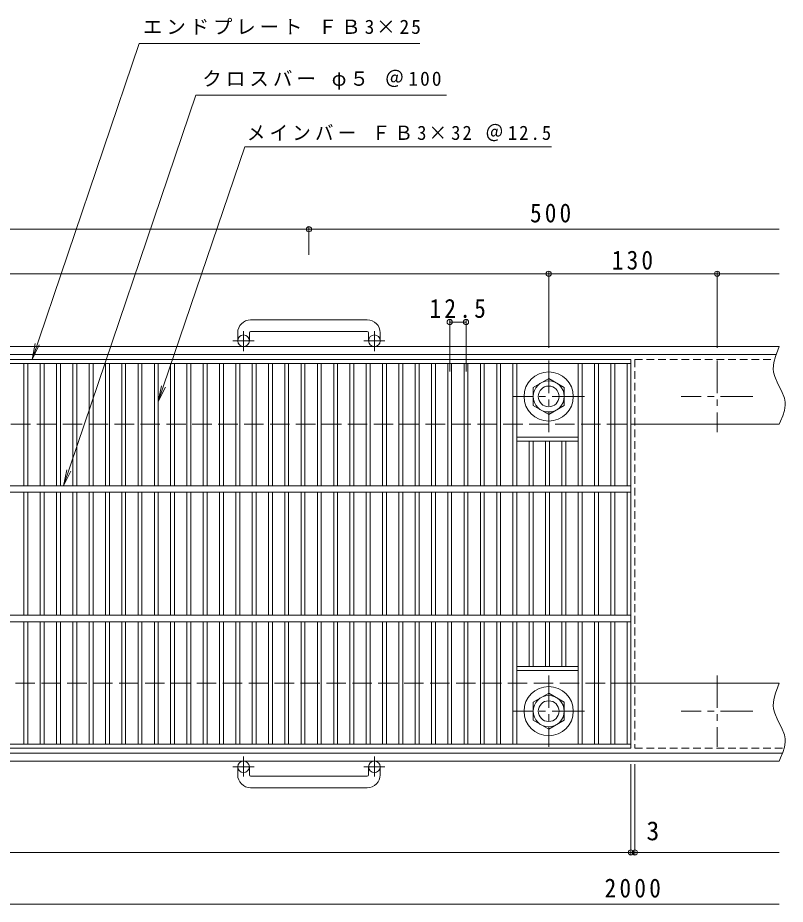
# Model space of a CAD drawing. Units: millimetres at full size, sheet at 1:5; details may follow other scales. Extents: x -906 to 921, y -687 to 656.
# Drawn here: x -313 to 279, y -29 to 656 of the extents above; entities that cross this region are included whole.
import ezdxf
from ezdxf.enums import TextEntityAlignment as Align

# ---------------------------------------------------------------- set-up
doc = ezdxf.new("R2010")
doc.units = ezdxf.units.MM
doc.header["$LTSCALE"] = 5
doc.header["$PDMODE"] = 32
doc.header["$PDSIZE"] = 4
for name, pattern in [('CHAIN1', [8, 5, -1, 1, -1]), ('DASHED1', [1.8, 1.2, -0.6]), ('DASHED3', [4, 3, -1])]:
    doc.linetypes.add(name, pattern=pattern)
for name, color, linetype, lineweight in [('A-1_ピット', 2, 'Continuous', 9), ('A-2_蓋', 3, 'Continuous', 9), ('A-4_寸法', 7, 'Continuous', 9)]:
    doc.layers.add(name, color=color, linetype=linetype, lineweight=lineweight)
doc.styles.add('ＭＳ ゴシック', font='')
doc.styles.get('ＭＳ ゴシック').set_extended_font_data('MS Gothic')

msp = doc.modelspace()

# ---------------------------------------------------------------- linework, layer by layer
at = {"layer": 'A-1_ピット'}
for p, q in [((-43.185, 422.364), (-133.185, 422.364)), ((-143.185, 412.366), (-143.185, 406.266)), ((-134.185, 412.366), (-134.185, 406.266)), ((-133.186, 413.364), (-43.185, 413.364)), ((-42.185, 412.365), (-42.185, 406.265)), ((-33.185, 412.365), (-33.185, 406.265)), ((274.729, 401.765), (-838.186, 401.765)), ((272.444, 395.764), (-838.186, 395.764)), ((274.729, 341.764), (160.315, 341.764)), ((274.729, 141.764), (160.315, 141.764)), ((277.273, 87.764), (-838.186, 87.764)), ((274.729, 81.764), (-838.186, 81.764)), ((-143.185, 71.164), (-143.185, 77.264)), ((-134.185, 71.164), (-134.185, 77.264)), ((-42.185, 71.164), (-42.185, 77.264)), ((-33.185, 71.164), (-33.185, 77.264)), ((-133.186, 70.164), (-43.185, 70.164)), ((-43.185, 61.164), (-133.185, 61.164))]:
    msp.add_line(p, q, dxfattribs=at)
at = {"layer": 'A-1_ピット', "linetype": 'CHAIN1'}
for p, q in [((-138.686, 398.159), (-138.686, 413.756)), ((-37.685, 398.157), (-37.685, 413.754)), ((-130.522, 406.266), (-146.93, 406.266)), ((-29.522, 406.265), (-45.93, 406.265)), ((96.816, 390.901), (96.816, 335.628)), ((226.816, 390.901), (226.816, 335.628)), ((124.452, 363.264), (69.179, 363.264)), ((254.452, 363.264), (199.179, 363.264)), ((96.816, 147.901), (96.816, 92.627)), ((226.816, 147.901), (226.816, 92.627)), ((124.452, 120.264), (69.179, 120.264)), ((254.452, 120.264), (199.179, 120.264)), ((-138.686, 85.371), (-138.686, 69.774)), ((-37.685, 85.371), (-37.685, 69.774)), ((-130.522, 77.264), (-146.93, 77.264)), ((-29.522, 77.264), (-45.93, 77.264))]:
    msp.add_line(p, q, dxfattribs=at)
at = {"layer": 'A-1_ピット', "linetype": 'DASHED3'}
for p, q in [((-838.186, 341.764), (160.315, 341.764)), ((160.315, 141.764), (-838.186, 141.764))]:
    msp.add_line(p, q, dxfattribs=at)
at = {"layer": 'A-1_ピット'}
for points in [[(274.729, 401.765), (273.611, 398.97), (271.86, 394.163), (270.603, 389.391), (270.15, 384.675), (270.379, 381.975), (271.212, 378.7), (273.634, 373.126), (276.455, 367.591), (278.692, 362.033), (279.333, 358.774), (279.383, 356.442), (278.768, 352.381), (277.485, 348.282), (275.795, 344.16), (274.729, 341.764)], [(274.729, 141.764), (273.611, 138.969), (271.86, 134.162), (270.603, 129.39), (270.15, 124.675), (270.379, 121.975), (271.212, 118.699), (273.634, 113.126), (276.455, 107.591), (278.692, 102.033), (279.333, 98.774), (279.383, 96.441), (278.768, 92.38), (277.485, 88.282), (275.795, 84.159), (274.729, 81.764)]]:
    msp.add_lwpolyline(points, dxfattribs=at)
for points in [[(108.816, 370.192), (108.816, 356.336), (96.816, 349.407), (84.815, 356.336), (84.815, 370.192), (96.816, 377.121)], [(108.816, 113.336), (108.816, 127.193), (96.816, 134.121), (84.815, 127.193), (84.815, 113.336), (96.816, 106.408)]]:
    msp.add_lwpolyline(points, close=True, dxfattribs=at)
for centre, radius in [((-138.686, 406.266), 4.5), ((-37.685, 406.265), 4.5), ((96.816, 363.264), 19), ((96.816, 363.264), 12), ((96.816, 363.264), 8), ((96.816, 120.264), 19), ((96.816, 120.264), 12), ((96.816, 120.264), 8), ((-138.686, 77.264), 4.5), ((-37.685, 77.264), 4.5)]:
    msp.add_circle(centre, radius, dxfattribs=at)
for centre, radius, start, end in [((-133.185, 412.366), 10, 90, 180), ((-43.185, 412.365), 10, 0, 90), ((-133.186, 412.366), 1, 90, 180), ((-43.185, 412.365), 1, 0, 90), ((-133.185, 71.164), 10, 180, 270), ((-133.186, 71.164), 1, 180, 270), ((-43.185, 71.164), 10, 270, 0), ((-43.185, 71.164), 1, 270, 0)]:
    msp.add_arc(centre, radius, start, end, dxfattribs=at)
at = {"layer": 'A-2_蓋'}
for p, q in [((-836.686, 391.765), (160.315, 391.765)), ((160.315, 391.765), (160.315, 91.765)), ((-836.686, 388.766), (160.315, 388.766)), ((-308.131, 388.766), (-308.131, 294.265)), ((-305.131, 388.766), (-305.131, 294.265)), ((-295.551, 388.766), (-295.551, 294.265)), ((-292.55, 388.766), (-292.55, 294.265)), ((-282.971, 388.766), (-282.971, 294.265)), ((-279.97, 388.766), (-279.97, 294.265)), ((-270.39, 388.766), (-270.39, 294.265)), ((-267.39, 388.766), (-267.39, 294.265)), ((-257.81, 388.766), (-257.81, 294.265)), ((-254.809, 388.766), (-254.809, 294.265)), ((-245.229, 388.766), (-245.229, 294.265)), ((-242.229, 388.766), (-242.229, 294.265)), ((-232.649, 388.766), (-232.649, 294.265)), ((-229.648, 388.766), (-229.648, 294.265)), ((-220.068, 388.766), (-220.068, 294.265)), ((-217.068, 388.766), (-217.068, 294.265)), ((-207.488, 388.766), (-207.488, 294.265)), ((-204.487, 388.766), (-204.487, 294.265)), ((-194.907, 388.766), (-194.907, 294.265)), ((-191.907, 388.766), (-191.907, 294.265)), ((-182.327, 388.766), (-182.327, 294.265)), ((-179.326, 388.766), (-179.326, 294.265)), ((-169.746, 388.766), (-169.746, 294.265)), ((-166.746, 388.766), (-166.746, 294.265)), ((-157.166, 388.766), (-157.166, 294.265)), ((-154.165, 388.766), (-154.165, 294.265)), ((-144.586, 388.766), (-144.586, 294.265)), ((-141.585, 388.766), (-141.585, 294.265)), ((-132.005, 388.766), (-132.005, 294.265)), ((-129.004, 388.766), (-129.004, 294.265)), ((-119.425, 388.766), (-119.425, 294.265)), ((-116.424, 388.766), (-116.424, 294.265)), ((-106.844, 388.766), (-106.844, 294.265)), ((-103.844, 388.766), (-103.844, 294.265)), ((-94.264, 388.766), (-94.264, 294.265)), ((-91.263, 388.766), (-91.263, 294.265)), ((-81.683, 388.766), (-81.683, 294.265)), ((-78.683, 388.766), (-78.683, 294.265)), ((-69.103, 388.766), (-69.103, 294.265)), ((-66.102, 388.766), (-66.102, 294.265)), ((-56.522, 388.766), (-56.522, 294.265)), ((-53.522, 388.766), (-53.522, 294.265)), ((-43.942, 388.766), (-43.942, 294.265)), ((-40.941, 388.766), (-40.941, 294.265)), ((-31.361, 388.766), (-31.361, 294.265)), ((-28.361, 388.766), (-28.361, 294.265)), ((-18.781, 388.766), (-18.781, 294.265)), ((-15.78, 388.766), (-15.78, 294.265)), ((-6.224, 388.766), (-6.224, 294.265)), ((-3.224, 388.766), (-3.224, 294.265)), ((6.355, 388.766), (6.355, 294.265)), ((9.356, 388.766), (9.356, 294.265)), ((18.935, 388.766), (18.935, 294.265)), ((21.936, 388.766), (21.936, 294.265)), ((31.515, 388.766), (31.515, 294.265)), ((34.516, 388.766), (34.516, 294.265)), ((44.095, 388.766), (44.095, 294.265)), ((47.095, 388.766), (47.095, 294.265)), ((56.675, 388.766), (56.675, 294.265)), ((59.675, 388.766), (59.675, 294.265)), ((69.255, 388.766), (69.255, 294.265)), ((72.255, 388.766), (72.255, 294.265)), ((119.576, 388.766), (119.576, 294.265)), ((122.576, 388.766), (122.576, 294.265)), ((132.156, 388.766), (132.156, 294.265)), ((135.156, 388.766), (135.156, 294.265)), ((144.735, 388.766), (144.735, 294.265)), ((147.736, 388.766), (147.736, 294.265)), ((157.315, 388.766), (157.315, 294.265)), ((119.576, 331.765), (72.255, 331.765)), ((72.255, 328.765), (119.576, 328.765)), ((81.836, 294.265), (81.836, 328.765)), ((84.836, 294.265), (84.836, 328.765)), ((94.416, 294.265), (94.416, 328.765)), ((97.416, 294.265), (97.416, 328.765)), ((106.996, 294.265), (106.996, 328.765)), ((109.996, 294.265), (109.996, 328.765)), ((-836.686, 294.265), (160.315, 294.265)), ((-836.686, 289.265), (160.315, 289.265)), ((-308.131, 289.265), (-308.131, 194.265)), ((-305.131, 289.265), (-305.131, 194.265)), ((-295.551, 289.265), (-295.551, 194.265)), ((-292.55, 289.265), (-292.55, 194.265)), ((-282.971, 289.265), (-282.971, 194.265)), ((-279.97, 289.265), (-279.97, 194.265)), ((-270.39, 289.265), (-270.39, 194.265)), ((-267.39, 289.265), (-267.39, 194.265)), ((-257.81, 289.265), (-257.81, 194.265)), ((-254.809, 289.265), (-254.809, 194.265)), ((-245.229, 289.265), (-245.229, 194.265)), ((-242.229, 289.265), (-242.229, 194.265)), ((-232.649, 289.265), (-232.649, 194.265)), ((-229.648, 289.265), (-229.648, 194.265)), ((-220.068, 289.265), (-220.068, 194.265)), ((-217.068, 289.265), (-217.068, 194.265)), ((-207.488, 289.265), (-207.488, 194.265)), ((-204.487, 289.265), (-204.487, 194.265)), ((-194.907, 289.265), (-194.907, 194.265)), ((-191.907, 289.265), (-191.907, 194.265)), ((-182.327, 289.265), (-182.327, 194.265)), ((-179.326, 289.265), (-179.326, 194.265)), ((-169.746, 289.265), (-169.746, 194.265)), ((-166.746, 289.265), (-166.746, 194.265)), ((-157.166, 289.265), (-157.166, 194.265)), ((-154.165, 289.265), (-154.165, 194.265)), ((-144.586, 289.265), (-144.586, 194.265)), ((-141.585, 289.265), (-141.585, 194.265)), ((-132.005, 289.265), (-132.005, 194.265)), ((-129.004, 289.265), (-129.004, 194.265)), ((-119.425, 289.265), (-119.425, 194.265)), ((-116.424, 289.265), (-116.424, 194.265)), ((-106.844, 289.265), (-106.844, 194.265)), ((-103.844, 289.265), (-103.844, 194.265)), ((-94.264, 289.265), (-94.264, 194.265)), ((-91.263, 289.265), (-91.263, 194.265)), ((-81.683, 289.265), (-81.683, 194.265)), ((-78.683, 289.265), (-78.683, 194.265)), ((-69.103, 289.265), (-69.103, 194.265)), ((-66.102, 289.265), (-66.102, 194.265)), ((-56.522, 289.265), (-56.522, 194.265)), ((-53.522, 289.265), (-53.522, 194.265)), ((-43.942, 289.265), (-43.942, 194.265)), ((-40.941, 289.265), (-40.941, 194.265)), ((-31.361, 289.265), (-31.361, 194.265)), ((-28.361, 289.265), (-28.361, 194.265)), ((-18.781, 289.265), (-18.781, 194.265)), ((-15.78, 289.265), (-15.78, 194.265)), ((-6.224, 289.265), (-6.224, 194.265)), ((-3.224, 289.265), (-3.224, 194.265)), ((6.355, 289.265), (6.355, 194.265)), ((9.356, 289.265), (9.356, 194.265)), ((18.935, 289.265), (18.935, 194.265)), ((21.936, 289.265), (21.936, 194.265)), ((31.515, 289.265), (31.515, 194.265)), ((34.516, 289.265), (34.516, 194.265)), ((44.095, 289.265), (44.095, 194.265)), ((47.095, 289.265), (47.095, 194.265)), ((56.675, 289.265), (56.675, 194.265)), ((59.675, 289.265), (59.675, 194.265)), ((69.255, 289.265), (69.255, 194.265)), ((72.255, 289.265), (72.255, 194.265)), ((81.836, 194.265), (81.836, 289.265)), ((84.836, 194.265), (84.836, 289.265)), ((94.416, 194.265), (94.416, 289.265)), ((97.416, 194.265), (97.416, 289.265)), ((106.996, 194.265), (106.996, 289.265)), ((109.996, 194.265), (109.996, 289.265)), ((119.576, 289.265), (119.576, 194.265)), ((122.576, 289.265), (122.576, 194.265)), ((132.156, 289.265), (132.156, 194.265)), ((135.156, 289.265), (135.156, 194.265)), ((144.735, 289.265), (144.735, 194.265)), ((147.736, 289.265), (147.736, 194.265)), ((157.315, 289.265), (157.315, 194.265)), ((-836.686, 194.265), (160.315, 194.265)), ((-836.686, 189.265), (160.315, 189.265)), ((-308.131, 189.265), (-308.131, 94.765)), ((-305.131, 189.265), (-305.131, 94.765)), ((-295.551, 189.265), (-295.551, 94.765)), ((-292.55, 189.265), (-292.55, 94.765)), ((-282.971, 189.265), (-282.971, 94.765)), ((-279.97, 189.265), (-279.97, 94.765)), ((-270.39, 189.265), (-270.39, 94.765)), ((-267.39, 189.265), (-267.39, 94.765)), ((-257.81, 189.265), (-257.81, 94.765)), ((-254.809, 189.265), (-254.809, 94.765)), ((-245.229, 189.265), (-245.229, 94.765)), ((-242.229, 189.265), (-242.229, 94.765)), ((-232.649, 189.265), (-232.649, 94.765)), ((-229.648, 189.265), (-229.648, 94.765)), ((-220.068, 189.265), (-220.068, 94.765)), ((-217.068, 189.265), (-217.068, 94.765)), ((-207.488, 189.265), (-207.488, 94.765)), ((-204.487, 189.265), (-204.487, 94.765)), ((-194.907, 189.265), (-194.907, 94.765)), ((-191.907, 189.265), (-191.907, 94.765)), ((-182.327, 189.265), (-182.327, 94.765)), ((-179.326, 189.265), (-179.326, 94.765)), ((-169.746, 189.265), (-169.746, 94.765)), ((-166.746, 189.265), (-166.746, 94.765)), ((-157.166, 189.265), (-157.166, 94.765)), ((-154.165, 189.265), (-154.165, 94.765)), ((-144.586, 189.265), (-144.586, 94.765)), ((-141.585, 189.265), (-141.585, 94.765)), ((-132.005, 189.265), (-132.005, 94.765)), ((-129.004, 189.265), (-129.004, 94.765)), ((-119.425, 189.265), (-119.425, 94.765)), ((-116.424, 189.265), (-116.424, 94.765)), ((-106.844, 189.265), (-106.844, 94.765)), ((-103.844, 189.265), (-103.844, 94.765)), ((-94.264, 189.265), (-94.264, 94.765)), ((-91.263, 189.265), (-91.263, 94.765)), ((-81.683, 189.265), (-81.683, 94.765)), ((-78.683, 189.265), (-78.683, 94.765)), ((-69.103, 189.265), (-69.103, 94.765)), ((-66.102, 189.265), (-66.102, 94.765)), ((-56.522, 189.265), (-56.522, 94.765)), ((-53.522, 189.265), (-53.522, 94.765)), ((-43.942, 189.265), (-43.942, 94.765)), ((-40.941, 189.265), (-40.941, 94.765)), ((-31.361, 189.265), (-31.361, 94.765)), ((-28.361, 189.265), (-28.361, 94.765)), ((-18.781, 189.265), (-18.781, 94.765)), ((-15.78, 189.265), (-15.78, 94.765)), ((-6.224, 189.265), (-6.224, 94.765)), ((-3.224, 189.265), (-3.224, 94.765)), ((6.355, 189.265), (6.355, 94.765)), ((9.356, 189.265), (9.356, 94.765)), ((18.935, 189.265), (18.935, 94.765)), ((21.936, 189.265), (21.936, 94.765)), ((31.515, 189.265), (31.515, 94.765)), ((34.516, 189.265), (34.516, 94.765)), ((44.095, 189.265), (44.095, 94.765)), ((47.095, 189.265), (47.095, 94.765)), ((56.675, 189.265), (56.675, 94.765)), ((59.675, 189.265), (59.675, 94.765)), ((69.255, 189.265), (69.255, 94.765)), ((72.255, 189.265), (72.255, 94.765)), ((81.836, 154.765), (81.836, 189.265)), ((84.836, 154.765), (84.836, 189.265)), ((94.416, 154.765), (94.416, 189.265)), ((97.416, 154.765), (97.416, 189.265)), ((106.996, 154.765), (106.996, 189.265)), ((109.996, 154.765), (109.996, 189.265)), ((119.576, 189.265), (119.576, 94.765)), ((122.576, 189.265), (122.576, 94.765)), ((132.156, 189.265), (132.156, 94.765)), ((135.156, 189.265), (135.156, 94.765)), ((144.735, 189.265), (144.735, 94.765)), ((147.736, 189.265), (147.736, 94.765)), ((157.315, 189.265), (157.315, 94.765)), ((119.576, 154.765), (72.255, 154.765)), ((119.576, 151.765), (72.255, 151.765)), ((160.315, 94.765), (-836.686, 94.765)), ((160.315, 91.765), (-836.686, 91.765))]:
    msp.add_line(p, q, dxfattribs=at)
at = {"layer": 'A-2_蓋', "linetype": 'DASHED1'}
for p, q in [((163.315, 391.765), (163.315, 91.765)), ((163.315, 391.765), (271.228, 391.765)), ((163.315, 91.765), (278.575, 91.765))]:
    msp.add_line(p, q, dxfattribs=at)
at = {"layer": 'A-4_寸法'}
for p, q in [((-219.231, 635.887), (-301.846, 391.765)), ((-219.231, 635.887), (-2.565, 635.887)), ((-175.613, 595.887), (-277.502, 294.265)), ((-175.613, 595.887), (17.944, 595.887)), ((-137.788, 555.887), (-204.487, 359.25)), ((-137.788, 555.887), (99.094, 555.887)), ((-88.185, 472.553), (-88.185, 493.915)), ((-838.186, 492.415), (274.729, 492.415)), ((96.816, 459.518), (96.816, 400.901)), ((226.816, 459.518), (226.816, 400.901)), ((-773.186, 458.018), (96.816, 458.018)), ((96.816, 458.018), (226.816, 458.018)), ((226.816, 458.018), (274.729, 458.018)), ((20.435, 382.562), (20.435, 422.218)), ((20.435, 420.718), (33.016, 420.718)), ((33.016, 382.562), (33.016, 422.218)), ((-301.846, 391.765), (-299.454, 404.034)), ((-301.846, 391.765), (-296.36, 402.997)), ((-204.487, 359.25), (-202.095, 371.519)), ((-204.487, 359.25), (-199.002, 370.482)), ((-277.502, 294.265), (-275.11, 306.534)), ((-277.502, 294.265), (-272.016, 305.497)), ((160.315, 79.265), (160.315, 9.664)), ((163.315, 79.265), (163.315, 9.664)), ((-886.174, 11.164), (274.729, 11.164)), ((-838.186, -28.836), (274.729, -28.836))]:
    msp.add_line(p, q, dxfattribs=at)
for p in [(-88.185, 492.415), (96.816, 458.018), (226.816, 458.018), (20.435, 420.718), (33.016, 420.718), (160.315, 11.164), (163.315, 11.164)]:
    msp.add_point(p, dxfattribs=at)

# ---------------------------------------------------------------- texts
at = {"layer": 'A-4_寸法', "color": 2, "style": 'ＭＳ ゴシック'}
msp.add_text('3', height=14.66, dxfattribs=at).set_placement((172.211, 16.164), align=Align.BOTTOM_LEFT)
at = {"layer": 'A-4_寸法', "char_height": 11, "attachment_point": 7, "style": 'ＭＳ ゴシック'}
for s, insert in [('\\T1.2;エンドプレート\\~ＦＢ3×25', (-216.263, 642.565)), ('\\T1.21;クロスバー\\~φ５\\~＠100', (-170.46, 600.162)), ('\\T1.23;\\W0.95;メインバー\\~ＦＢ3×32\\~＠12.5', (-136.114, 560.308))]:
    msp.add_mtext(s, dxfattribs=dict(at, insert=insert))
at = {"layer": 'A-4_寸法', "color": 2, "char_height": 14.66, "attachment_point": 7, "style": 'ＭＳ ゴシック'}
for s, insert in [('\\T1.27;\\W0.9;500', (82.396, 497.415)), ('\\T1.27;\\W0.9;130', (145.566, 461.018)), ('\\T1.28;\\W0.9;12.5', (4.851, 423.718)), ('\\T1.28;\\W0.9;2000', (139.94, -23.836))]:
    msp.add_mtext(s, dxfattribs=dict(at, insert=insert))

doc.saveas('drawing.dxf')
